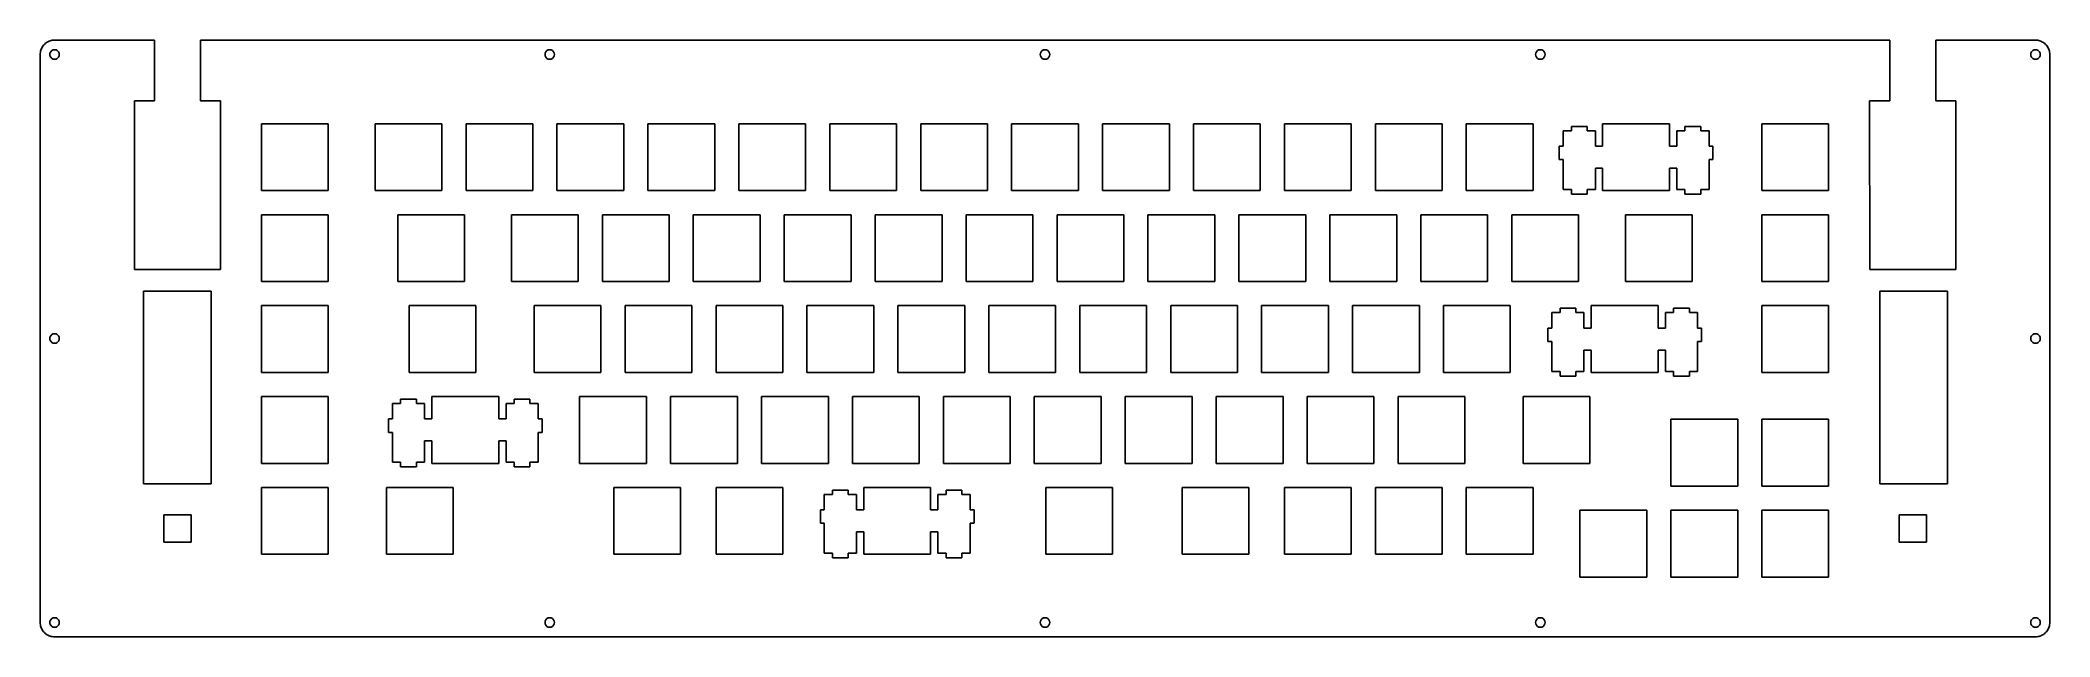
# Model space of a CAD drawing. Extents: x 0 to 421, y 0 to 125.
import ezdxf

# ---------------------------------------------------------------- set-up
doc = ezdxf.new("R2010")
doc.units = 0
doc.header["$MEASUREMENT"] = 0

msp = doc.modelspace()

# ---------------------------------------------------------------- linework, layer by layer
at = {"color": 0}
for p, q in [((0.1, 122.38), (0.13, 122.61)), ((0.1, 122.14), (0.1, 122.38)), ((0.1, 3.13), (0.1, 122.14)), ((0.13, 122.61), (0.18, 122.84)), ((0.18, 122.84), (0.24, 123.07)), ((0.24, 123.07), (0.32, 123.29)), ((0.32, 123.29), (0.42, 123.5)), ((0.42, 123.5), (0.54, 123.71)), ((0.54, 123.71), (0.67, 123.91)), ((0.67, 123.91), (0.81, 124.09)), ((0.81, 124.09), (0.97, 124.26)), ((0.97, 124.26), (1.15, 124.42)), ((1.15, 124.42), (1.33, 124.57)), ((1.33, 124.57), (1.53, 124.7)), ((1.53, 124.7), (1.73, 124.81)), ((1.73, 124.81), (1.95, 124.91)), ((1.95, 124.91), (2.17, 125)), ((2.14, 122.45), (2.09, 122.14)), ((2.09, 122.14), (2.14, 121.83)), ((2.29, 122.73), (2.14, 122.45)), ((2.17, 125), (2.4, 125.06)), ((2.51, 122.95), (2.29, 122.73)), ((2.4, 125.06), (2.63, 125.11)), ((2.79, 123.09), (2.51, 122.95)), ((2.63, 125.11), (2.86, 125.13)), ((3.1, 123.14), (2.79, 123.09)), ((2.86, 125.13), (3.1, 125.14)), ((3.41, 123.09), (3.1, 123.14)), ((3.68, 122.95), (3.41, 123.09)), ((3.9, 122.73), (3.68, 122.95)), ((4.05, 122.45), (3.9, 122.73)), ((4.09, 122.14), (4.05, 122.45)), ((4.05, 121.83), (4.09, 122.14)), ((33.67, 125.14), (387.55, 125.14)), ((105.89, 122.45), (105.85, 122.14)), ((105.85, 122.14), (105.89, 121.83)), ((106.04, 122.73), (105.89, 122.45)), ((106.26, 122.95), (106.04, 122.73)), ((106.54, 123.09), (106.26, 122.95)), ((106.84, 123.14), (106.54, 123.09)), ((107.16, 123.09), (106.84, 123.14)), ((107.43, 122.95), (107.16, 123.09)), ((107.66, 122.73), (107.43, 122.95)), ((107.8, 122.45), (107.66, 122.73)), ((107.84, 122.14), (107.8, 122.45)), ((107.8, 121.83), (107.84, 122.14)), ((209.65, 122.45), (209.6, 122.14)), ((209.6, 122.14), (209.65, 121.83)), ((209.79, 122.73), (209.65, 122.45)), ((210.01, 122.95), (209.79, 122.73)), ((210.29, 123.09), (210.01, 122.95)), ((210.6, 123.14), (210.29, 123.09)), ((210.91, 123.09), (210.6, 123.14)), ((211.18, 122.95), (210.91, 123.09)), ((211.41, 122.73), (211.18, 122.95)), ((211.55, 122.45), (211.41, 122.73)), ((211.59, 122.14), (211.55, 122.45)), ((211.55, 121.83), (211.59, 122.14)), ((313.39, 122.45), (313.35, 122.14)), ((313.35, 122.14), (313.39, 121.83)), ((313.54, 122.73), (313.39, 122.45)), ((313.76, 122.95), (313.54, 122.73)), ((314.04, 123.09), (313.76, 122.95)), ((314.35, 123.14), (314.04, 123.09)), ((314.65, 123.09), (314.35, 123.14)), ((314.93, 122.95), (314.65, 123.09)), ((315.15, 122.73), (314.93, 122.95)), ((315.3, 122.45), (315.15, 122.73)), ((315.35, 122.14), (315.3, 122.45)), ((315.3, 121.83), (315.35, 122.14)), ((417.15, 122.45), (417.1, 122.14)), ((417.1, 122.14), (417.15, 121.83)), ((417.29, 122.73), (417.15, 122.45)), ((417.51, 122.95), (417.29, 122.73)), ((417.79, 123.09), (417.51, 122.95)), ((418.1, 123.14), (417.79, 123.09)), ((418.1, 125.14), (418.33, 125.13)), ((418.4, 123.09), (418.1, 123.14)), ((418.33, 125.13), (418.56, 125.11)), ((418.68, 122.95), (418.4, 123.09)), ((418.56, 125.11), (418.8, 125.06)), ((418.91, 122.73), (418.68, 122.95)), ((418.8, 125.06), (419.02, 125)), ((419.05, 122.45), (418.91, 122.73)), ((419.02, 125), (419.25, 124.91)), ((419.1, 122.14), (419.05, 122.45)), ((419.05, 121.83), (419.1, 122.14)), ((419.25, 124.91), (419.46, 124.81)), ((419.46, 124.81), (419.66, 124.7)), ((419.66, 124.7), (419.86, 124.57)), ((419.86, 124.57), (420.05, 124.42)), ((420.05, 124.42), (420.22, 124.26)), ((420.22, 124.26), (420.38, 124.09)), ((420.38, 124.09), (420.52, 123.91)), ((420.52, 123.91), (420.65, 123.71)), ((420.65, 123.71), (420.77, 123.5)), ((420.77, 123.5), (420.87, 123.29)), ((420.87, 123.29), (420.95, 123.07)), ((420.95, 123.07), (421.02, 122.84)), ((421.02, 122.84), (421.06, 122.61)), ((421.06, 122.61), (421.09, 122.38)), ((421.09, 122.38), (421.1, 122.14)), ((421.1, 122.14), (421.1, 3.13)), ((2.14, 121.83), (2.29, 121.55)), ((2.29, 121.55), (2.51, 121.33)), ((2.51, 121.33), (2.79, 121.19)), ((2.79, 121.19), (3.1, 121.14)), ((3.1, 121.14), (3.41, 121.19)), ((3.41, 121.19), (3.68, 121.33)), ((3.68, 121.33), (3.9, 121.55)), ((3.9, 121.55), (4.05, 121.83)), ((105.89, 121.83), (106.04, 121.55)), ((106.04, 121.55), (106.26, 121.33)), ((106.26, 121.33), (106.54, 121.19)), ((106.54, 121.19), (106.84, 121.14)), ((106.84, 121.14), (107.16, 121.19)), ((107.16, 121.19), (107.43, 121.33)), ((107.43, 121.33), (107.66, 121.55)), ((107.66, 121.55), (107.8, 121.83)), ((209.65, 121.83), (209.79, 121.55)), ((209.79, 121.55), (210.01, 121.33)), ((210.01, 121.33), (210.29, 121.19)), ((210.29, 121.19), (210.6, 121.14)), ((210.6, 121.14), (210.91, 121.19)), ((210.91, 121.19), (211.18, 121.33)), ((211.18, 121.33), (211.41, 121.55)), ((211.41, 121.55), (211.55, 121.83)), ((313.39, 121.83), (313.54, 121.55)), ((313.54, 121.55), (313.76, 121.33)), ((313.76, 121.33), (314.04, 121.19)), ((314.04, 121.19), (314.35, 121.14)), ((314.35, 121.14), (314.65, 121.19)), ((314.65, 121.19), (314.93, 121.33)), ((314.93, 121.33), (315.15, 121.55)), ((315.15, 121.55), (315.3, 121.83)), ((417.15, 121.83), (417.29, 121.55)), ((417.29, 121.55), (417.51, 121.33)), ((417.51, 121.33), (417.79, 121.19)), ((417.79, 121.19), (418.1, 121.14)), ((418.1, 121.14), (418.4, 121.19)), ((418.4, 121.19), (418.68, 121.33)), ((418.68, 121.33), (418.91, 121.55)), ((418.91, 121.55), (419.05, 121.83)), ((19.82, 77.07), (19.82, 112.42)), ((37.87, 112.42), (37.87, 77.07)), ((383.36, 77.07), (383.35, 112.42)), ((401.4, 112.42), (401.41, 77.07)), ((46.43, 107.61), (60.43, 107.61)), ((46.43, 93.62), (46.43, 107.61)), ((60.43, 107.61), (60.43, 93.62)), ((70.25, 107.61), (84.25, 107.61)), ((70.25, 93.62), (70.25, 107.61)), ((84.25, 107.61), (84.25, 93.62)), ((89.3, 107.61), (103.3, 107.61)), ((89.3, 93.62), (89.3, 107.61)), ((103.3, 107.61), (103.3, 93.62)), ((108.35, 107.61), (122.35, 107.61)), ((108.35, 93.62), (108.35, 107.61)), ((122.35, 107.61), (122.35, 93.62)), ((127.4, 107.61), (141.4, 107.61)), ((127.4, 93.62), (127.4, 107.61)), ((141.4, 107.61), (141.4, 93.62)), ((146.45, 107.61), (160.45, 107.61)), ((146.45, 93.62), (146.45, 107.61)), ((160.45, 107.61), (160.45, 93.62)), ((165.5, 107.61), (179.5, 107.61)), ((165.5, 93.62), (165.5, 107.61)), ((179.5, 107.61), (179.5, 93.62)), ((184.55, 107.61), (198.55, 107.61)), ((184.55, 93.62), (184.55, 107.61)), ((198.55, 107.61), (198.55, 93.62)), ((203.6, 107.61), (217.6, 107.61)), ((203.6, 93.62), (203.6, 107.61)), ((217.6, 107.61), (217.6, 93.62)), ((222.65, 107.61), (236.65, 107.61)), ((222.65, 93.62), (222.65, 107.61)), ((236.65, 107.61), (236.65, 93.62)), ((241.7, 107.61), (255.7, 107.61)), ((241.7, 93.62), (241.7, 107.61)), ((255.7, 107.61), (255.7, 93.62)), ((260.75, 107.61), (274.75, 107.61)), ((260.75, 93.62), (260.75, 107.61)), ((274.75, 107.61), (274.75, 93.62)), ((279.8, 107.61), (293.8, 107.61)), ((279.8, 93.62), (279.8, 107.61)), ((293.8, 107.61), (293.8, 93.62)), ((298.85, 107.61), (312.85, 107.61)), ((298.85, 93.62), (298.85, 107.61)), ((312.85, 107.61), (312.85, 93.62)), ((320.87, 106.15), (319.15, 106.15)), ((319.15, 106.15), (319.15, 102.92)), ((324.17, 107.06), (320.87, 107.06)), ((320.87, 107.06), (320.87, 106.15)), ((324.17, 106.15), (324.17, 107.06)), ((325.9, 106.15), (324.17, 106.15)), ((325.9, 102.92), (325.9, 106.15)), ((327.42, 107.61), (327.42, 102.92)), ((341.42, 107.61), (327.42, 107.61)), ((341.42, 102.92), (341.42, 107.61)), ((344.67, 106.15), (342.95, 106.15)), ((342.95, 106.15), (342.95, 102.92)), ((347.97, 107.06), (344.67, 107.06)), ((344.67, 107.06), (344.67, 106.15)), ((347.97, 106.15), (347.97, 107.06)), ((349.7, 106.15), (347.97, 106.15)), ((349.7, 102.92), (349.7, 106.15)), ((360.76, 107.61), (374.76, 107.61)), ((360.76, 93.62), (360.76, 107.61)), ((374.76, 107.61), (374.76, 93.62)), ((319.15, 102.92), (318.32, 102.92)), ((318.32, 102.92), (318.32, 100.12)), ((327.42, 102.92), (325.9, 102.92)), ((342.95, 102.92), (341.42, 102.92)), ((350.52, 102.92), (349.7, 102.92)), ((350.52, 100.12), (350.52, 102.92)), ((318.32, 100.12), (319.15, 100.12)), ((319.15, 100.12), (319.15, 93.85)), ((325.9, 93.85), (325.9, 98.32)), ((325.9, 98.32), (327.42, 98.32)), ((327.42, 98.32), (327.42, 93.62)), ((341.42, 93.62), (341.42, 98.32)), ((341.42, 98.32), (342.95, 98.32)), ((342.95, 98.32), (342.95, 93.85)), ((349.7, 93.85), (349.7, 100.12)), ((349.7, 100.12), (350.52, 100.12)), ((60.43, 93.62), (46.43, 93.62)), ((84.25, 93.62), (70.25, 93.62)), ((103.3, 93.62), (89.3, 93.62)), ((122.35, 93.62), (108.35, 93.62)), ((141.4, 93.62), (127.4, 93.62)), ((160.45, 93.62), (146.45, 93.62)), ((179.5, 93.62), (165.5, 93.62)), ((198.55, 93.62), (184.55, 93.62)), ((217.6, 93.62), (203.6, 93.62)), ((236.65, 93.62), (222.65, 93.62)), ((255.7, 93.62), (241.7, 93.62)), ((274.75, 93.62), (260.75, 93.62)), ((293.8, 93.62), (279.8, 93.62)), ((312.85, 93.62), (298.85, 93.62)), ((319.15, 93.85), (320.87, 93.85)), ((320.87, 93.85), (320.87, 92.87)), ((320.87, 92.87), (324.17, 92.87)), ((324.17, 92.87), (324.17, 93.85)), ((324.17, 93.85), (325.9, 93.85)), ((327.42, 93.62), (341.42, 93.62)), ((342.95, 93.85), (344.67, 93.85)), ((344.67, 93.85), (344.67, 92.87)), ((344.67, 92.87), (347.97, 92.87)), ((347.97, 92.87), (347.97, 93.85)), ((347.97, 93.85), (349.7, 93.85)), ((374.76, 93.62), (360.76, 93.62)), ((46.43, 88.57), (60.43, 88.57)), ((46.43, 74.57), (46.43, 88.57)), ((60.43, 88.57), (60.43, 74.57)), ((75.01, 88.57), (89.01, 88.57)), ((75.01, 74.57), (75.01, 88.57)), ((89.01, 88.57), (89.01, 74.57)), ((98.82, 88.57), (112.82, 88.57)), ((98.82, 74.57), (98.82, 88.57)), ((112.82, 88.57), (112.82, 74.57)), ((117.87, 88.57), (131.87, 88.57)), ((117.87, 74.57), (117.87, 88.57)), ((131.87, 88.57), (131.87, 74.57)), ((136.92, 88.57), (150.92, 88.57)), ((136.92, 74.57), (136.92, 88.57)), ((150.92, 88.57), (150.92, 74.57)), ((155.97, 88.57), (169.97, 88.57)), ((155.97, 74.57), (155.97, 88.57)), ((169.97, 88.57), (169.97, 74.57)), ((175.02, 88.57), (189.02, 88.57)), ((175.02, 74.57), (175.02, 88.57)), ((189.02, 88.57), (189.02, 74.57)), ((194.07, 88.57), (208.07, 88.57)), ((194.07, 74.57), (194.07, 88.57)), ((208.07, 88.57), (208.07, 74.57)), ((213.12, 88.57), (227.12, 88.57)), ((213.12, 74.57), (213.12, 88.57)), ((227.12, 88.57), (227.12, 74.57)), ((232.17, 88.57), (246.17, 88.57)), ((232.17, 74.57), (232.17, 88.57)), ((246.17, 88.57), (246.17, 74.57)), ((251.22, 88.57), (265.22, 88.57)), ((251.22, 74.57), (251.22, 88.57)), ((265.22, 88.57), (265.22, 74.57)), ((270.27, 88.57), (284.27, 88.57)), ((270.27, 74.57), (270.27, 88.57)), ((284.27, 88.57), (284.27, 74.57)), ((289.32, 88.57), (303.32, 88.57)), ((289.32, 74.57), (289.32, 88.57)), ((303.32, 88.57), (303.32, 74.57)), ((308.37, 88.57), (322.37, 88.57)), ((308.37, 74.57), (308.37, 88.57)), ((322.37, 88.57), (322.37, 74.57)), ((332.18, 88.57), (346.18, 88.57)), ((332.18, 74.57), (332.18, 88.57)), ((346.18, 88.57), (346.18, 74.57)), ((360.76, 88.57), (374.76, 88.57)), ((360.76, 74.57), (360.76, 88.57)), ((374.76, 88.57), (374.76, 74.57)), ((37.87, 77.07), (19.82, 77.07)), ((401.41, 77.07), (383.36, 77.07)), ((21.77, 72.53), (35.92, 72.53)), ((21.77, 32.18), (21.77, 72.53)), ((35.92, 72.53), (35.92, 32.18)), ((60.43, 74.57), (46.43, 74.57)), ((89.01, 74.57), (75.01, 74.57)), ((112.82, 74.57), (98.82, 74.57)), ((131.87, 74.57), (117.87, 74.57)), ((150.92, 74.57), (136.92, 74.57)), ((169.97, 74.57), (155.97, 74.57)), ((189.02, 74.57), (175.02, 74.57)), ((208.07, 74.57), (194.07, 74.57)), ((227.12, 74.57), (213.12, 74.57)), ((246.17, 74.57), (232.17, 74.57)), ((265.22, 74.57), (251.22, 74.57)), ((284.27, 74.57), (270.27, 74.57)), ((303.32, 74.57), (289.32, 74.57)), ((322.37, 74.57), (308.37, 74.57)), ((346.18, 74.57), (332.18, 74.57)), ((374.76, 74.57), (360.76, 74.57)), ((385.52, 72.53), (399.67, 72.53)), ((385.52, 32.18), (385.52, 72.53)), ((399.67, 72.53), (399.67, 32.18)), ((46.43, 69.52), (60.43, 69.52)), ((46.43, 55.52), (46.43, 69.52)), ((60.43, 69.52), (60.43, 55.52)), ((77.39, 69.52), (91.39, 69.52)), ((77.39, 55.52), (77.39, 69.52)), ((91.39, 69.52), (91.39, 55.52)), ((103.58, 69.52), (117.58, 69.52)), ((103.58, 55.52), (103.58, 69.52)), ((117.58, 69.52), (117.58, 55.52)), ((122.63, 69.52), (136.63, 69.52)), ((122.63, 55.52), (122.63, 69.52)), ((136.63, 69.52), (136.63, 55.52)), ((141.68, 69.52), (155.68, 69.52)), ((141.68, 55.52), (141.68, 69.52)), ((155.68, 69.52), (155.68, 55.52)), ((160.73, 69.52), (174.73, 69.52)), ((160.73, 55.52), (160.73, 69.52)), ((174.73, 69.52), (174.73, 55.52)), ((179.78, 69.52), (193.78, 69.52)), ((179.78, 55.52), (179.78, 69.52)), ((193.78, 69.52), (193.78, 55.52)), ((198.83, 69.52), (212.83, 69.52)), ((198.83, 55.52), (198.83, 69.52)), ((212.83, 69.52), (212.83, 55.52)), ((217.88, 69.52), (231.88, 69.52)), ((217.88, 55.52), (217.88, 69.52)), ((231.88, 69.52), (231.88, 55.52)), ((236.93, 69.52), (250.93, 69.52)), ((236.93, 55.52), (236.93, 69.52)), ((250.93, 69.52), (250.93, 55.52)), ((255.98, 69.52), (269.98, 69.52)), ((255.98, 55.52), (255.98, 69.52)), ((269.98, 69.52), (269.98, 55.52)), ((275.03, 69.52), (289.03, 69.52)), ((275.03, 55.52), (275.03, 69.52)), ((289.03, 69.52), (289.03, 55.52)), ((294.08, 69.52), (308.08, 69.52)), ((294.08, 55.52), (294.08, 69.52)), ((308.08, 69.52), (308.08, 55.52)), ((318.49, 68.05), (316.76, 68.05)), ((316.76, 68.05), (316.76, 64.82)), ((321.79, 68.97), (318.49, 68.97)), ((318.49, 68.97), (318.49, 68.05)), ((321.79, 68.05), (321.79, 68.97)), ((323.51, 68.05), (321.79, 68.05)), ((323.51, 64.82), (323.51, 68.05)), ((325.04, 69.52), (325.04, 64.82)), ((339.04, 69.52), (325.04, 69.52)), ((339.04, 64.82), (339.04, 69.52)), ((342.29, 68.05), (340.56, 68.05)), ((340.56, 68.05), (340.56, 64.82)), ((345.59, 68.97), (342.29, 68.97)), ((342.29, 68.97), (342.29, 68.05)), ((345.59, 68.05), (345.59, 68.97)), ((347.31, 68.05), (345.59, 68.05)), ((347.31, 64.82), (347.31, 68.05)), ((360.76, 69.52), (374.76, 69.52)), ((360.76, 55.52), (360.76, 69.52)), ((374.76, 69.52), (374.76, 55.52)), ((2.29, 63.22), (2.14, 62.94)), ((2.51, 63.44), (2.29, 63.22)), ((2.79, 63.59), (2.51, 63.44)), ((3.1, 63.64), (2.79, 63.59)), ((3.41, 63.59), (3.1, 63.64)), ((3.68, 63.44), (3.41, 63.59)), ((3.9, 63.22), (3.68, 63.44)), ((4.05, 62.94), (3.9, 63.22)), ((316.76, 64.82), (315.94, 64.82)), ((315.94, 64.82), (315.94, 62.02)), ((325.04, 64.82), (323.51, 64.82)), ((340.56, 64.82), (339.04, 64.82)), ((348.14, 64.82), (347.31, 64.82)), ((348.14, 62.02), (348.14, 64.82)), ((417.29, 63.22), (417.15, 62.94)), ((417.51, 63.44), (417.29, 63.22)), ((417.79, 63.59), (417.51, 63.44)), ((418.1, 63.64), (417.79, 63.59)), ((418.4, 63.59), (418.1, 63.64)), ((418.68, 63.44), (418.4, 63.59)), ((418.91, 63.22), (418.68, 63.44)), ((419.05, 62.94), (418.91, 63.22)), ((2.14, 62.94), (2.09, 62.63)), ((2.09, 62.63), (2.14, 62.33)), ((2.14, 62.33), (2.29, 62.05)), ((2.29, 62.05), (2.51, 61.83)), ((2.51, 61.83), (2.79, 61.68)), ((2.79, 61.68), (3.1, 61.63)), ((3.1, 61.63), (3.41, 61.68)), ((3.41, 61.68), (3.68, 61.83)), ((3.68, 61.83), (3.9, 62.05)), ((3.9, 62.05), (4.05, 62.33)), ((4.09, 62.63), (4.05, 62.94)), ((4.05, 62.33), (4.09, 62.63)), ((315.94, 62.02), (316.76, 62.02)), ((316.76, 62.02), (316.76, 55.75)), ((323.51, 55.75), (323.51, 60.22)), ((323.51, 60.22), (325.04, 60.22)), ((325.04, 60.22), (325.04, 55.52)), ((339.04, 55.52), (339.04, 60.22)), ((339.04, 60.22), (340.56, 60.22)), ((340.56, 60.22), (340.56, 55.75)), ((347.31, 55.75), (347.31, 62.02)), ((347.31, 62.02), (348.14, 62.02)), ((417.15, 62.94), (417.1, 62.63)), ((417.1, 62.63), (417.15, 62.33)), ((417.15, 62.33), (417.29, 62.05)), ((417.29, 62.05), (417.51, 61.83)), ((417.51, 61.83), (417.79, 61.68)), ((417.79, 61.68), (418.1, 61.63)), ((418.1, 61.63), (418.4, 61.68)), ((418.4, 61.68), (418.68, 61.83)), ((418.68, 61.83), (418.91, 62.05)), ((418.91, 62.05), (419.05, 62.33)), ((419.1, 62.63), (419.05, 62.94)), ((419.05, 62.33), (419.1, 62.63)), ((60.43, 55.52), (46.43, 55.52)), ((91.39, 55.52), (77.39, 55.52)), ((117.58, 55.52), (103.58, 55.52)), ((136.63, 55.52), (122.63, 55.52)), ((155.68, 55.52), (141.68, 55.52)), ((174.73, 55.52), (160.73, 55.52)), ((193.78, 55.52), (179.78, 55.52)), ((212.83, 55.52), (198.83, 55.52)), ((231.88, 55.52), (217.88, 55.52)), ((250.93, 55.52), (236.93, 55.52)), ((269.98, 55.52), (255.98, 55.52)), ((289.03, 55.52), (275.03, 55.52)), ((308.08, 55.52), (294.08, 55.52)), ((316.76, 55.75), (318.49, 55.75)), ((318.49, 55.75), (318.49, 54.77)), ((318.49, 54.77), (321.79, 54.77)), ((321.79, 54.77), (321.79, 55.75)), ((321.79, 55.75), (323.51, 55.75)), ((325.04, 55.52), (339.04, 55.52)), ((340.56, 55.75), (342.29, 55.75)), ((342.29, 55.75), (342.29, 54.77)), ((342.29, 54.77), (345.59, 54.77)), ((345.59, 54.77), (345.59, 55.75)), ((345.59, 55.75), (347.31, 55.75)), ((374.76, 55.52), (360.76, 55.52)), ((46.43, 50.47), (60.43, 50.47)), ((46.43, 36.47), (46.43, 50.47)), ((60.43, 50.47), (60.43, 36.47)), ((75.6, 49), (73.88, 49)), ((73.88, 49), (73.88, 45.77)), ((78.9, 49.92), (75.6, 49.92)), ((75.6, 49.92), (75.6, 49)), ((78.9, 49), (78.9, 49.92)), ((80.63, 49), (78.9, 49)), ((80.63, 45.77), (80.63, 49)), ((82.15, 50.47), (82.15, 45.77)), ((96.15, 50.47), (82.15, 50.47)), ((96.15, 45.77), (96.15, 50.47)), ((99.4, 49), (97.68, 49)), ((97.68, 49), (97.68, 45.77)), ((102.7, 49.92), (99.4, 49.92)), ((99.4, 49.92), (99.4, 49)), ((102.7, 49), (102.7, 49.92)), ((104.43, 49), (102.7, 49)), ((104.43, 45.77), (104.43, 49)), ((113.11, 50.47), (127.11, 50.47)), ((113.11, 36.47), (113.11, 50.47)), ((127.11, 50.47), (127.11, 36.47)), ((132.16, 50.47), (146.16, 50.47)), ((132.16, 36.47), (132.16, 50.47)), ((146.16, 50.47), (146.16, 36.47)), ((151.21, 50.47), (165.21, 50.47)), ((151.21, 36.47), (151.21, 50.47)), ((165.21, 50.47), (165.21, 36.47)), ((170.26, 50.47), (184.26, 50.47)), ((170.26, 36.47), (170.26, 50.47)), ((184.26, 50.47), (184.26, 36.47)), ((189.31, 50.47), (203.31, 50.47)), ((189.31, 36.47), (189.31, 50.47)), ((203.31, 50.47), (203.31, 36.47)), ((208.36, 50.47), (222.36, 50.47)), ((208.36, 36.47), (208.36, 50.47)), ((222.36, 50.47), (222.36, 36.47)), ((227.41, 50.47), (241.41, 50.47)), ((227.41, 36.47), (227.41, 50.47)), ((241.41, 50.47), (241.41, 36.47)), ((246.46, 50.47), (260.46, 50.47)), ((246.46, 36.47), (246.46, 50.47)), ((260.46, 50.47), (260.46, 36.47)), ((265.51, 50.47), (279.51, 50.47)), ((265.51, 36.47), (265.51, 50.47)), ((279.51, 50.47), (279.51, 36.47)), ((284.56, 50.47), (298.56, 50.47)), ((284.56, 36.47), (284.56, 50.47)), ((298.56, 50.47), (298.56, 36.47)), ((310.75, 50.47), (324.75, 50.47)), ((310.75, 36.47), (310.75, 50.47)), ((324.75, 50.47), (324.75, 36.47)), ((73.88, 45.77), (73.05, 45.77)), ((73.05, 45.77), (73.05, 42.97)), ((73.05, 42.97), (73.88, 42.97)), ((73.88, 42.97), (73.88, 36.7)), ((82.15, 45.77), (80.63, 45.77)), ((97.68, 45.77), (96.15, 45.77)), ((105.25, 45.77), (104.43, 45.77)), ((104.43, 36.7), (104.43, 42.97)), ((104.43, 42.97), (105.25, 42.97)), ((105.25, 42.97), (105.25, 45.77)), ((341.71, 45.7), (355.71, 45.7)), ((341.71, 31.7), (341.71, 45.7)), ((355.71, 45.7), (355.71, 31.7)), ((360.76, 45.7), (374.76, 45.7)), ((360.76, 31.7), (360.76, 45.7)), ((374.76, 45.7), (374.76, 31.7)), ((80.63, 36.7), (80.63, 41.17)), ((80.63, 41.17), (82.15, 41.17)), ((82.15, 41.17), (82.15, 36.47)), ((96.15, 36.47), (96.15, 41.17)), ((96.15, 41.17), (97.68, 41.17)), ((97.68, 41.17), (97.68, 36.7)), ((60.43, 36.47), (46.43, 36.47)), ((73.88, 36.7), (75.6, 36.7)), ((75.6, 36.7), (75.6, 35.72)), ((75.6, 35.72), (78.9, 35.72)), ((78.9, 35.72), (78.9, 36.7)), ((78.9, 36.7), (80.63, 36.7)), ((82.15, 36.47), (96.15, 36.47)), ((97.68, 36.7), (99.4, 36.7)), ((99.4, 36.7), (99.4, 35.72)), ((99.4, 35.72), (102.7, 35.72)), ((102.7, 35.72), (102.7, 36.7)), ((102.7, 36.7), (104.43, 36.7)), ((127.11, 36.47), (113.11, 36.47)), ((146.16, 36.47), (132.16, 36.47)), ((165.21, 36.47), (151.21, 36.47)), ((184.26, 36.47), (170.26, 36.47)), ((203.31, 36.47), (189.31, 36.47)), ((222.36, 36.47), (208.36, 36.47)), ((241.41, 36.47), (227.41, 36.47)), ((260.46, 36.47), (246.46, 36.47)), ((279.51, 36.47), (265.51, 36.47)), ((298.56, 36.47), (284.56, 36.47)), ((324.75, 36.47), (310.75, 36.47)), ((35.92, 32.18), (21.77, 32.18)), ((46.43, 31.42), (60.43, 31.42)), ((46.43, 17.42), (46.43, 31.42)), ((60.43, 31.42), (60.43, 17.42)), ((72.63, 31.42), (86.63, 31.42)), ((72.63, 17.42), (72.63, 31.42)), ((86.63, 31.42), (86.63, 17.42)), ((120.25, 31.42), (134.25, 31.42)), ((120.25, 17.42), (120.25, 31.42)), ((134.25, 31.42), (134.25, 17.42)), ((141.68, 31.42), (155.68, 31.42)), ((141.68, 17.42), (141.68, 31.42)), ((155.68, 31.42), (155.68, 17.42)), ((166.09, 29.95), (164.36, 29.95)), ((164.36, 29.95), (164.36, 26.72)), ((169.39, 30.87), (166.09, 30.87)), ((166.09, 30.87), (166.09, 29.95)), ((169.39, 29.95), (169.39, 30.87)), ((171.11, 29.95), (169.39, 29.95)), ((171.11, 26.72), (171.11, 29.95)), ((172.64, 31.42), (172.64, 26.72)), ((186.64, 31.42), (172.64, 31.42)), ((186.64, 26.72), (186.64, 31.42)), ((189.89, 29.95), (188.16, 29.95)), ((188.16, 29.95), (188.16, 26.72)), ((193.19, 30.87), (189.89, 30.87)), ((189.89, 30.87), (189.89, 29.95)), ((193.19, 29.95), (193.19, 30.87)), ((194.91, 29.95), (193.19, 29.95)), ((194.91, 26.72), (194.91, 29.95)), ((210.74, 31.42), (224.74, 31.42)), ((210.74, 17.42), (210.74, 31.42)), ((224.74, 31.42), (224.74, 17.42)), ((239.31, 31.42), (253.31, 31.42)), ((239.31, 17.42), (239.31, 31.42)), ((253.31, 31.42), (253.31, 17.42)), ((260.75, 31.42), (274.75, 31.42)), ((260.75, 17.42), (260.75, 31.42)), ((274.75, 31.42), (274.75, 17.42)), ((279.8, 31.42), (293.8, 31.42)), ((279.8, 17.42), (279.8, 31.42)), ((293.8, 31.42), (293.8, 17.42)), ((298.85, 31.42), (312.85, 31.42)), ((298.85, 17.42), (298.85, 31.42)), ((312.85, 31.42), (312.85, 17.42)), ((355.71, 31.7), (341.71, 31.7)), ((374.76, 31.7), (360.76, 31.7)), ((399.67, 32.18), (385.52, 32.18)), ((164.36, 26.72), (163.54, 26.72)), ((163.54, 26.72), (163.54, 23.92)), ((172.64, 26.72), (171.11, 26.72)), ((188.16, 26.72), (186.64, 26.72)), ((195.74, 26.72), (194.91, 26.72)), ((195.74, 23.92), (195.74, 26.72)), ((322.66, 26.65), (336.66, 26.65)), ((322.66, 12.65), (322.66, 26.65)), ((336.66, 26.65), (336.66, 12.65)), ((341.71, 26.65), (355.71, 26.65)), ((341.71, 12.65), (341.71, 26.65)), ((355.71, 26.65), (355.71, 12.65)), ((360.76, 26.65), (374.76, 26.65)), ((360.76, 12.65), (360.76, 26.65)), ((374.76, 26.65), (374.76, 12.65)), ((163.54, 23.92), (164.36, 23.92)), ((164.36, 23.92), (164.36, 17.65)), ((171.11, 17.65), (171.11, 22.12)), ((171.11, 22.12), (172.64, 22.12)), ((172.64, 22.12), (172.64, 17.42)), ((186.64, 17.42), (186.64, 22.12)), ((186.64, 22.12), (188.16, 22.12)), ((188.16, 22.12), (188.16, 17.65)), ((194.91, 17.65), (194.91, 23.92)), ((194.91, 23.92), (195.74, 23.92)), ((60.43, 17.42), (46.43, 17.42)), ((86.63, 17.42), (72.63, 17.42)), ((134.25, 17.42), (120.25, 17.42)), ((155.68, 17.42), (141.68, 17.42)), ((164.36, 17.65), (166.09, 17.65)), ((166.09, 17.65), (166.09, 16.67)), ((169.39, 16.67), (169.39, 17.65)), ((169.39, 17.65), (171.11, 17.65)), ((172.64, 17.42), (186.64, 17.42)), ((188.16, 17.65), (189.89, 17.65)), ((189.89, 17.65), (189.89, 16.67)), ((193.19, 16.67), (193.19, 17.65)), ((193.19, 17.65), (194.91, 17.65)), ((224.74, 17.42), (210.74, 17.42)), ((253.31, 17.42), (239.31, 17.42)), ((274.75, 17.42), (260.75, 17.42)), ((293.8, 17.42), (279.8, 17.42)), ((312.85, 17.42), (298.85, 17.42)), ((166.09, 16.67), (169.39, 16.67)), ((189.89, 16.67), (193.19, 16.67)), ((336.66, 12.65), (322.66, 12.65)), ((355.71, 12.65), (341.71, 12.65)), ((374.76, 12.65), (360.76, 12.65)), ((0.1, 2.89), (0.1, 3.13)), ((0.13, 2.66), (0.1, 2.89)), ((0.18, 2.43), (0.13, 2.66)), ((0.24, 2.2), (0.18, 2.43)), ((0.32, 1.98), (0.24, 2.2)), ((0.42, 1.77), (0.32, 1.98)), ((0.54, 1.56), (0.42, 1.77)), ((0.67, 1.36), (0.54, 1.56)), ((0.81, 1.18), (0.67, 1.36)), ((0.97, 1.01), (0.81, 1.18)), ((1.15, 0.85), (0.97, 1.01)), ((1.33, 0.7), (1.15, 0.85)), ((1.53, 0.57), (1.33, 0.7)), ((1.73, 0.45), (1.53, 0.57)), ((1.95, 0.36), (1.73, 0.45)), ((2.17, 0.27), (1.95, 0.36)), ((2.14, 3.44), (2.09, 3.13)), ((2.09, 3.13), (2.14, 2.82)), ((2.29, 3.72), (2.14, 3.44)), ((2.14, 2.82), (2.29, 2.54)), ((2.4, 0.21), (2.17, 0.27)), ((2.51, 3.94), (2.29, 3.72)), ((2.29, 2.54), (2.51, 2.32)), ((2.63, 0.16), (2.4, 0.21)), ((2.79, 4.08), (2.51, 3.94)), ((2.51, 2.32), (2.79, 2.18)), ((2.86, 0.14), (2.63, 0.16)), ((3.1, 4.13), (2.79, 4.08)), ((2.79, 2.18), (3.1, 2.13)), ((3.1, 0.13), (2.86, 0.14)), ((3.41, 4.08), (3.1, 4.13)), ((3.1, 2.13), (3.41, 2.18)), ((418.1, 0.13), (3.1, 0.13)), ((3.68, 3.94), (3.41, 4.08)), ((3.41, 2.18), (3.68, 2.32)), ((3.9, 3.72), (3.68, 3.94)), ((3.68, 2.32), (3.9, 2.54)), ((4.05, 3.44), (3.9, 3.72)), ((3.9, 2.54), (4.05, 2.82)), ((4.09, 3.13), (4.05, 3.44)), ((4.05, 2.82), (4.09, 3.13)), ((105.89, 3.44), (105.85, 3.13)), ((105.85, 3.13), (105.89, 2.82)), ((106.04, 3.72), (105.89, 3.44)), ((105.89, 2.82), (106.04, 2.54)), ((106.26, 3.94), (106.04, 3.72)), ((106.04, 2.54), (106.26, 2.32)), ((106.54, 4.08), (106.26, 3.94)), ((106.26, 2.32), (106.54, 2.18)), ((106.84, 4.13), (106.54, 4.08)), ((106.54, 2.18), (106.84, 2.13)), ((107.16, 4.08), (106.84, 4.13)), ((106.84, 2.13), (107.16, 2.18)), ((107.43, 3.94), (107.16, 4.08)), ((107.16, 2.18), (107.43, 2.32)), ((107.66, 3.72), (107.43, 3.94)), ((107.43, 2.32), (107.66, 2.54)), ((107.8, 3.44), (107.66, 3.72)), ((107.66, 2.54), (107.8, 2.82)), ((107.84, 3.13), (107.8, 3.44)), ((107.8, 2.82), (107.84, 3.13)), ((209.65, 3.44), (209.6, 3.13)), ((209.6, 3.13), (209.65, 2.82)), ((209.79, 3.72), (209.65, 3.44)), ((209.65, 2.82), (209.79, 2.54)), ((210.01, 3.94), (209.79, 3.72)), ((209.79, 2.54), (210.01, 2.32)), ((210.29, 4.08), (210.01, 3.94)), ((210.01, 2.32), (210.29, 2.18)), ((210.6, 4.13), (210.29, 4.08)), ((210.29, 2.18), (210.6, 2.13)), ((210.91, 4.08), (210.6, 4.13)), ((210.6, 2.13), (210.91, 2.18)), ((211.18, 3.94), (210.91, 4.08)), ((210.91, 2.18), (211.18, 2.32)), ((211.41, 3.72), (211.18, 3.94)), ((211.18, 2.32), (211.41, 2.54)), ((211.55, 3.44), (211.41, 3.72)), ((211.41, 2.54), (211.55, 2.82)), ((211.59, 3.13), (211.55, 3.44)), ((211.55, 2.82), (211.59, 3.13)), ((313.39, 3.44), (313.35, 3.13)), ((313.35, 3.13), (313.39, 2.82)), ((313.54, 3.72), (313.39, 3.44)), ((313.39, 2.82), (313.54, 2.54)), ((313.76, 3.94), (313.54, 3.72)), ((313.54, 2.54), (313.76, 2.32)), ((314.04, 4.08), (313.76, 3.94)), ((313.76, 2.32), (314.04, 2.18)), ((314.35, 4.13), (314.04, 4.08)), ((314.04, 2.18), (314.35, 2.13)), ((314.65, 4.08), (314.35, 4.13)), ((314.35, 2.13), (314.65, 2.18)), ((314.93, 3.94), (314.65, 4.08)), ((314.65, 2.18), (314.93, 2.32)), ((315.15, 3.72), (314.93, 3.94)), ((314.93, 2.32), (315.15, 2.54)), ((315.3, 3.44), (315.15, 3.72)), ((315.15, 2.54), (315.3, 2.82)), ((315.35, 3.13), (315.3, 3.44)), ((315.3, 2.82), (315.35, 3.13)), ((417.15, 3.44), (417.1, 3.13)), ((417.1, 3.13), (417.15, 2.82)), ((417.29, 3.72), (417.15, 3.44)), ((417.15, 2.82), (417.29, 2.54)), ((417.51, 3.94), (417.29, 3.72)), ((417.29, 2.54), (417.51, 2.32)), ((417.79, 4.08), (417.51, 3.94)), ((417.51, 2.32), (417.79, 2.18)), ((418.1, 4.13), (417.79, 4.08)), ((417.79, 2.18), (418.1, 2.13)), ((418.4, 4.08), (418.1, 4.13)), ((418.1, 2.13), (418.4, 2.18)), ((418.33, 0.14), (418.1, 0.13)), ((418.56, 0.16), (418.33, 0.14)), ((418.68, 3.94), (418.4, 4.08)), ((418.4, 2.18), (418.68, 2.32)), ((418.8, 0.21), (418.56, 0.16)), ((418.91, 3.72), (418.68, 3.94)), ((418.68, 2.32), (418.91, 2.54)), ((419.02, 0.27), (418.8, 0.21)), ((419.05, 3.44), (418.91, 3.72)), ((418.91, 2.54), (419.05, 2.82)), ((419.25, 0.36), (419.02, 0.27)), ((419.1, 3.13), (419.05, 3.44)), ((419.05, 2.82), (419.1, 3.13)), ((419.46, 0.45), (419.25, 0.36)), ((419.66, 0.57), (419.46, 0.45)), ((419.86, 0.7), (419.66, 0.57)), ((420.05, 0.85), (419.86, 0.7)), ((420.22, 1.01), (420.05, 0.85)), ((420.38, 1.18), (420.22, 1.01)), ((420.52, 1.36), (420.38, 1.18)), ((420.65, 1.56), (420.52, 1.36)), ((420.77, 1.77), (420.65, 1.56)), ((420.87, 1.98), (420.77, 1.77)), ((420.95, 2.2), (420.87, 1.98)), ((421.02, 2.43), (420.95, 2.2)), ((421.06, 2.66), (421.02, 2.43)), ((421.09, 2.89), (421.06, 2.66)), ((421.1, 3.13), (421.09, 2.89))]:
    msp.add_line(p, q, dxfattribs=at)
at = {"linetype": 'Continuous'}
for p, q in [((24.02, 125.14), (3.1, 125.14)), ((24.02, 112.42), (24.02, 125.14)), ((33.67, 112.42), (33.67, 125.14)), ((387.55, 112.42), (387.55, 125.14)), ((397.2, 112.42), (397.2, 125.14)), ((418.1, 125.14), (397.2, 125.14)), ((19.82, 112.42), (24.02, 112.42)), ((37.87, 112.42), (33.67, 112.42)), ((383.35, 112.42), (387.55, 112.42)), ((401.4, 112.42), (397.2, 112.42))]:
    msp.add_line(p, q, dxfattribs=at)
for p, q in [((25.98, 25.71), (31.73, 25.71)), ((25.98, 19.96), (25.98, 25.71)), ((31.73, 25.71), (31.73, 19.96)), ((389.52, 25.71), (389.52, 19.96)), ((395.27, 25.71), (389.52, 25.71)), ((395.27, 19.96), (395.27, 25.71)), ((31.73, 19.96), (25.98, 19.96)), ((389.52, 19.96), (395.27, 19.96))]:
    msp.add_line(p, q)

doc.saveas('drawing.dxf')
